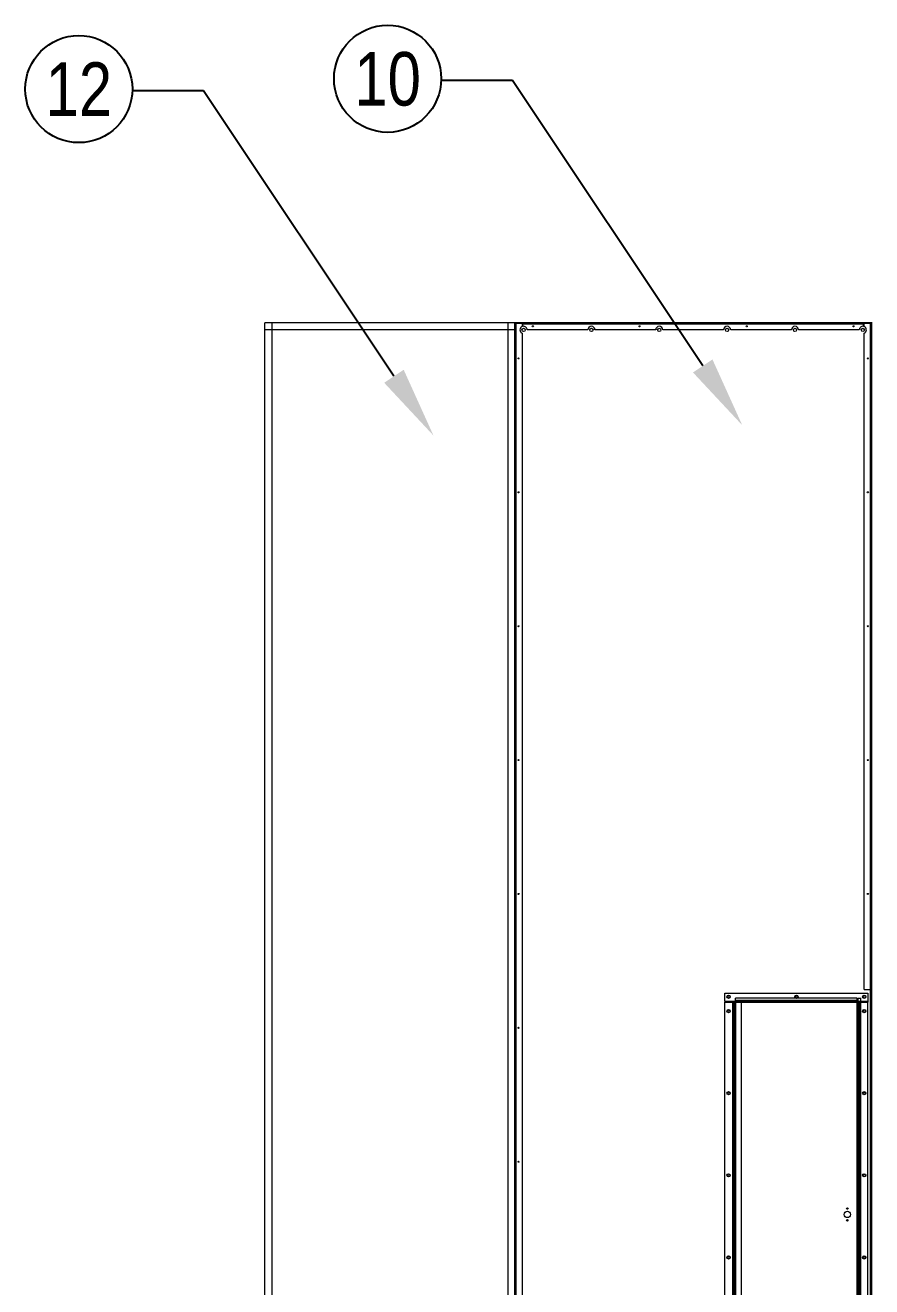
# Model space of a CAD drawing. Header units: millimetres. Extents: x -661502 to 32907, y -140885 to 22606.
# Drawn here: x 11721 to 14092, y 9894 to 13427 of the extents above; entities that cross this region are included whole.
import ezdxf
from ezdxf import colors
from ezdxf.entities.mleader import LeaderData, LeaderLine
from ezdxf.enums import TextEntityAlignment as Align
from ezdxf.math import Vec2, Vec3

# ---------------------------------------------------------------- set-up
doc = ezdxf.new("R2010")
doc.units = ezdxf.units.MM
doc.layers.add('냉각탑_dim', color=1, linetype='Continuous')
doc.layers.add('냉각탑_text', color=3, linetype='Continuous')
doc.styles.get("Standard").update_dxf_attribs({"font": 'arial.ttf'})

# ---------------------------------------------------------------- blocks, each defined once
blk = doc.blocks.new('A$C5FB90F76')
at = {"color": 7, "lineweight": 13}
for p, q in [((0, 0), (0, 1200)), ((2.8, 0), (2.8, 1200)), ((25, 0), (25, 1200))]:
    blk.add_line(p, q, dxfattribs=at)
at = {"color": 7, "lineweight": 13, "ltscale": 0.014}
for p, q in [((2.8, 1200), (0, 1200)), ((2.8, 0), (0, 0))]:
    blk.add_line(p, q, dxfattribs=at)
at = {"color": 7, "lineweight": 13, "ltscale": 0.111}
for p, q in [((25, 1200), (2.8, 1200)), ((2.8, 0), (25, 0))]:
    blk.add_line(p, q, dxfattribs=at)
at = {"color": 7, "lineweight": 13}
for centre in [(15, 1175), (15, 945), (15, 715), (15, 485), (15, 255), (15, 25)]:
    blk.add_circle(centre, 3, dxfattribs=at)
blk = doc.blocks.new('A$C6C1445C5')
at = {"color": 7, "lineweight": 13}
for p, q in [((0, 25), (400, 25)), ((0, 22.2), (400, 22.2)), ((0, 0), (400, 0))]:
    blk.add_line(p, q, dxfattribs=at)
at = {"color": 7, "lineweight": 13, "ltscale": 0.035}
for p, q in [((0, 22.2), (0, 25)), ((400, 22.2), (400, 25))]:
    blk.add_line(p, q, dxfattribs=at)
at = {"color": 7, "lineweight": 13, "ltscale": 0.2775}
for p, q in [((0, 22.2), (0, 0)), ((400, 0), (400, 22.2))]:
    blk.add_line(p, q, dxfattribs=at)
at = {"color": 7, "lineweight": 13}
for centre in [(10, 10), (200, 10), (390, 10)]:
    blk.add_circle(centre, 3, dxfattribs=at)
blk = doc.blocks.new('A$C01666899')
at = {"color": 4, "lineweight": 13}
for p, q in [((1212, 354), (0, 354)), ((0, 343.1), (0, 2.9)), ((6.6, 343.1), (6.6, 2.9)), ((1202.3, 347.4), (9.7, 347.4)), ((1202.3, 344), (9.7, 344)), ((10, 343.1), (10, 20)), ((11.4, 20), (11.4, 342.6)), ((11.4, 342.6), (1200.6, 342.6)), ((1200.6, 342.6), (1200.6, 20)), ((1202, 20), (1202, 343.1)), ((1205.4, 2.9), (1205.4, 343.1)), ((1212, 2.9), (1212, 343.1)), ((1202.3, 20), (9.7, 20)), ((1202.3, 3.4), (9.7, 3.4)), ((1202.3, 0), (9.7, 0))]:
    blk.add_line(p, q, dxfattribs=at)
at = {"color": 4, "lineweight": 13, "ltscale": 0.04}
for p, q in [((0, 346), (0, 354)), ((1212, 346), (1212, 354))]:
    blk.add_line(p, q, dxfattribs=at)
at = {"color": 4, "lineweight": 13, "ltscale": 0.0485}
for p, q in [((9.7, 346), (0, 346)), ((1212, 346), (1202.3, 346))]:
    blk.add_line(p, q, dxfattribs=at)
at = {"color": 4, "lineweight": 13, "ltscale": 0.033}
for p, q in [((6.6, 343.1), (0, 343.1)), ((1205.4, 343.1), (1212, 343.1)), ((6.6, 2.9), (0, 2.9)), ((1205.4, 2.9), (1212, 2.9))]:
    blk.add_line(p, q, dxfattribs=at)
at = {"color": 4, "lineweight": 13, "ltscale": 0.017}
for p, q in [((6.6, 343.1), (10, 343.1)), ((1205.4, 343.1), (1202, 343.1)), ((1202.3, 347.4), (1202.3, 344)), ((9.7, 3.4), (9.7, 0)), ((1202.3, 3.4), (1202.3, 0))]:
    blk.add_line(p, q, dxfattribs=at)
at = {"color": 4, "lineweight": 13, "ltscale": 0.0085}
for p, q in [((9.7, 344), (8, 344)), ((1202.3, 344), (1204, 344)), ((9.7, 2), (8, 2)), ((1202.3, 2), (1204, 2))]:
    blk.add_line(p, q, dxfattribs=at)
at = {"color": 4, "lineweight": 13, "ltscale": 0.0045}
for p, q in [((8, 343.1), (8, 344)), ((10, 343.1), (10, 344)), ((1202, 344), (1202, 343.1)), ((1204, 344), (1204, 343.1)), ((8, 2), (8, 2.9)), ((1204, 2.9), (1204, 2))]:
    blk.add_line(p, q, dxfattribs=at)
at = {"color": 4, "lineweight": 13, "ltscale": 0.007}
for p, q in [((9.7, 347.4), (9.7, 346)), ((1202.3, 347.4), (1202.3, 346))]:
    blk.add_line(p, q, dxfattribs=at)
at = {"color": 4, "lineweight": 13, "ltscale": 0.01}
blk.add_line((9.7, 346), (9.7, 344), dxfattribs=at)
at = {"color": 4, "lineweight": 13, "ltscale": 0.0155}
for p, q in [((6.6, 2.9), (9.7, 2.9)), ((1205.4, 2.9), (1202.3, 2.9))]:
    blk.add_line(p, q, dxfattribs=at)
at = {"color": 4, "lineweight": 13, "ltscale": 0.083}
for p, q in [((9.7, 20), (9.7, 3.4)), ((1202.3, 3.4), (1202.3, 20))]:
    blk.add_line(p, q, dxfattribs=at)
at = {"color": 4, "lineweight": 13}
for centre, radius in [((606, 316), 9), ((589.5, 316), 2), ((622.5, 316), 2)]:
    blk.add_circle(centre, radius, dxfattribs=at)
blk = doc.blocks.new('1')
at = {"color": 0, "lineweight": 20}
for p, q in [((14092.7, 12593.8), (12392.7, 12593.8)), ((12392.7, 9393.8), (12392.7, 12593.8)), ((12412.7, 9393.8), (12412.7, 12593.8)), ((13072.7, 12593.8), (13072.7, 9393.8)), ((13092.7, 12593.8), (13092.7, 9393.8)), ((13092.7, 12573.8), (12392.7, 12573.8))]:
    blk.add_line(p, q, dxfattribs=at)
at = {"color": 7, "lineweight": 20}
for p, q in [((13092.7, 9457.5), (13092.7, 12592.1)), ((13096.1, 9457.5), (13096.1, 12592.1)), ((13114.7, 12593.8), (14068.7, 12593.8)), ((13114.7, 12590.4), (14068.7, 12590.4)), ((14087.3, 12592.1), (14087.3, 9459.2)), ((14090.7, 12592.1), (14090.7, 9457.5)), ((13112.7, 12564.6), (13112.7, 9457.5)), ((14070.7, 10725.8), (14070.7, 12564.6)), ((13705.7, 10690.8), (13705.7, 9490.8)), ((14055.7, 10690.8), (13705.7, 10690.8)), ((14055.7, 10690.8), (14055.7, 9490.8))]:
    blk.add_line(p, q, dxfattribs=at)
at = {"color": 7, "lineweight": 20, "ltscale": 0.005667}
for p, q in [((13096.1, 12592.1), (13092.7, 12592.1)), ((13114.7, 12590.4), (13114.7, 12593.8)), ((14068.7, 12590.4), (14068.7, 12593.8)), ((14087.3, 12592.1), (14090.7, 12592.1))]:
    blk.add_line(p, q, dxfattribs=at)
at = {"color": 7, "lineweight": 20, "ltscale": 0.0015}
for p, q in [((13094.7, 12593.8), (13095.6, 12593.8)), ((14087.8, 12593.8), (14088.7, 12593.8))]:
    blk.add_line(p, q, dxfattribs=at)
at = {"color": 7, "lineweight": 20, "ltscale": 0.002833}
for p, q in [((13094.7, 12592.1), (13094.7, 12593.8)), ((13095.6, 12593.8), (13095.6, 12592.1)), ((14087.8, 12592.1), (14087.8, 12593.8)), ((14088.7, 12592.1), (14088.7, 12593.8))]:
    blk.add_line(p, q, dxfattribs=at)
at = {"color": 7, "lineweight": 20, "ltscale": 0.031833}
for p, q in [((13114.7, 12593.8), (13095.6, 12593.8)), ((14087.8, 12593.8), (14068.7, 12593.8))]:
    blk.add_line(p, q, dxfattribs=at)
at = {"color": 7, "lineweight": 20, "ltscale": 0.027667}
for p, q in [((13112.7, 12592.1), (13096.1, 12592.1)), ((14087.3, 12592.1), (14070.7, 12592.1)), ((14070.7, 10725.8), (14087.3, 10725.8))]:
    blk.add_line(p, q, dxfattribs=at)
at = {"color": 7, "lineweight": 20, "ltscale": 0.015225}
for p, q in [((13112.7, 12592.1), (13112.7, 12583)), ((14070.7, 12583), (14070.7, 12592.1))]:
    blk.add_line(p, q, dxfattribs=at)
at = {"color": 7, "lineweight": 20, "ltscale": 0.003333}
for p, q in [((13112.7, 12591.8), (13114.7, 12591.8)), ((13112.7, 12590.4), (13114.7, 12590.4)), ((14068.7, 12593.8), (14068.7, 12591.8)), ((14068.7, 12591.8), (14070.7, 12591.8)), ((14068.7, 12590.4), (14070.7, 12590.4))]:
    blk.add_line(p, q, dxfattribs=at)
at = {"color": 7, "lineweight": 20, "ltscale": 0.000512635}
blk.add_line((13114.7, 12593.8), (13114.7, 12593.5), dxfattribs=at)
at = {"color": 7, "lineweight": 20, "ltscale": 0.011337}
for p, q in [((13114.7, 12583.6), (13114.7, 12590.4)), ((14068.7, 12583.6), (14068.7, 12590.4))]:
    blk.add_line(p, q, dxfattribs=at)
at = {"color": 7, "lineweight": 20, "ltscale": 0.283333}
for p, q in [((13296.7, 12573.8), (13126.7, 12573.8)), ((13486.7, 12573.8), (13316.7, 12573.8)), ((13676.7, 12573.8), (13506.7, 12573.8)), ((13866.7, 12573.8), (13696.7, 12573.8)), ((14056.7, 12573.8), (13886.7, 12573.8))]:
    blk.add_line(p, q, dxfattribs=at)
at = {"color": 7, "lineweight": 20}
for centre, radius in [((13142.7, 12583.8), 1.5), ((13441.7, 12583.8), 1.5), ((13741.7, 12583.8), 1.5), ((14040.7, 12583.8), 1.5), ((13116.7, 12573.8), 4.5), ((13306.7, 12573.8), 4.5), ((13496.7, 12573.8), 4.5), ((13686.7, 12573.8), 4.5), ((13876.7, 12573.8), 4.5), ((14066.7, 12573.8), 4.5), ((13102.7, 12493.8), 1.5), ((14080.7, 12493.8), 1.5), ((13102.7, 12118.8), 1.5), ((14080.7, 12118.8), 1.5), ((13102.7, 11743.8), 1.5), ((14080.7, 11743.8), 1.5), ((13102.7, 11368.8), 1.5), ((14080.7, 11368.8), 1.5), ((13102.7, 10993.8), 1.5), ((14080.7, 10993.8), 1.5), ((13690.7, 10705.8), 4.5), ((13880.7, 10705.8), 4.5), ((14070.7, 10705.8), 4.5), ((13690.7, 10665.8), 4.5), ((14070.7, 10665.8), 4.5), ((13102.7, 10618.8), 1.5), ((13690.7, 10435.8), 4.5), ((14070.7, 10435.8), 4.5), ((13102.7, 10243.8), 1.5), ((13690.7, 10205.8), 4.5), ((14070.7, 10205.8), 4.5), ((13690.7, 9975.8), 4.5), ((14070.7, 9975.8), 4.5)]:
    blk.add_circle(centre, radius, dxfattribs=at)
for centre, start, end in [((13116.7, 12573.8), 113.5782, 246.4218), ((13116.7, 12573.8), 0, 101.537), ((13306.7, 12573.8), 0, 180), ((13496.7, 12573.8), 0, 180), ((13686.7, 12573.8), 0, 180), ((13876.7, 12573.8), 0, 180), ((14066.7, 12573.8), 78.463, 180), ((14066.7, 12573.8), 293.5782, 66.4218)]:
    blk.add_arc(centre, 10, start, end, dxfattribs=at)
at = {"lineweight": 20, "xscale": -1, "rotation": 180}
blk.add_blockref('A$C6C1445C5', (13680.7, 10715.8), dxfattribs=at)
at = {"lineweight": 20, "xscale": -1}
blk.add_blockref('A$C5FB90F76', (13705.7, 9490.8), dxfattribs=at)
at = {"lineweight": 20, "rotation": 270}
blk.add_blockref('A$C01666899', (13707.3, 10702.2), dxfattribs=at)
at = {"lineweight": 20}
blk.add_blockref('A$C5FB90F76', (14055.7, 9490.8), dxfattribs=at)

msp = doc.modelspace()

# ---------------------------------------------------------------- linework, layer by layer
at = {"layer": '냉각탑_dim', "linetype": 'ByBlock', "lineweight": -3}
for centre in [(11871.5, 13248.2), (12736.1, 13277.1)]:
    msp.add_circle(centre, 150, dxfattribs=at)

# ---------------------------------------------------------------- block references
msp.add_blockref('1', (0, 0))

# ---------------------------------------------------------------- texts
at = {"layer": '냉각탑_text', "width": 0.8}
for s, p in [('12', (11871.5, 13248.2)), ('10', (12736.1, 13277.1))]:
    msp.add_text(s, height=150, dxfattribs=at).set_placement(p, align=Align.MIDDLE_CENTER)

# ---------------------------------------------------------------- leaders
at = {"layer": '냉각탑_dim', "lineweight": -3}
ml = msp.add_multileader_mtext('Standard', dxfattribs=at)
ml.set_content('')
ml.set_leader_properties(color=256)
ml.build(insert=Vec2(0, 0))
ml.multileader.update_dxf_attribs({"text_right_attachment_type": 6, "dogleg_length": 5, "arrow_head_size": 199.5, "scale": 30})
ctx = ml.context
ctx.base_point, ctx.scale, ctx.char_height, ctx.arrow_head_size, ctx.landing_gap_size, ctx.plane_origin = Vec3(12886, 13272.4), 30, 7.18, 199.5, 3.59, Vec3(13477.9, 12930.7)
ctx.right_attachment, ctx.text_align_type = 6, 2
notes = []
notes.append((ctx, [(0, (1, 1, 0), (13085.5, 13272.4), (-1, 0), 199.5, [(0, [(13729.1, 12306.7)], 0, [])])]))
ctx.mtext, ml.multileader.dxf.content_type = None, 0
ml = msp.add_multileader_mtext('Standard', dxfattribs=at)
ml.set_content('')
ml.set_leader_properties(color=256)
ml.build(insert=Vec2(0, 0))
ml.multileader.update_dxf_attribs({"text_right_attachment_type": 6, "dogleg_length": 5, "arrow_head_size": 199.5, "scale": 30})
ctx = ml.context
ctx.base_point, ctx.scale, ctx.char_height, ctx.arrow_head_size, ctx.landing_gap_size, ctx.plane_origin = Vec3(12021.4, 13243.5), 30, 7.18, 199.5, 3.59, Vec3(12613.3, 12901.8)
ctx.right_attachment, ctx.text_align_type = 6, 2
notes.append((ctx, [(0, (1, 1, 0), (12220.9, 13243.5), (-1, 0), 199.5, [(0, [(12864.5, 12277.8)], 0, [])])]))
ctx.mtext, ml.multileader.dxf.content_type = None, 0
for ctx, leaders in notes:
    for number, flags, end, landing, length, lines in leaders:
        leader = LeaderData()
        leader.index, (leader.has_last_leader_line, leader.has_dogleg_vector, leader.attachment_direction) = number, flags
        leader.last_leader_point, leader.dogleg_vector, leader.dogleg_length = Vec3(end), Vec3(landing), length
        for number, points, colour, breaks in lines:
            line = LeaderLine()
            line.index, line.vertices, line.color, line.breaks = number, Vec3.list(points), colors.encode_raw_color(colour), breaks
            leader.lines.append(line)
        ctx.leaders.append(leader)

doc.saveas('drawing.dxf')
